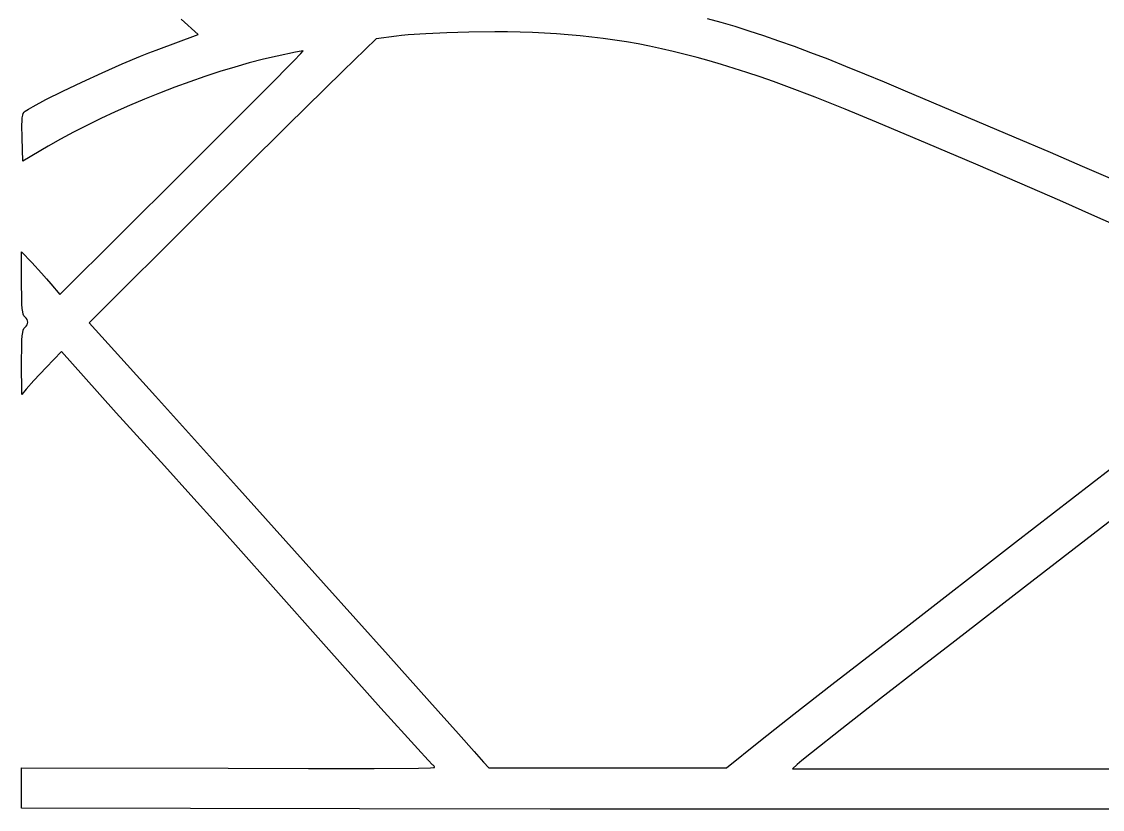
# Model space of a CAD drawing. Extents: x 0 to 2298, y -1901 to 396.
# Drawn here: x 26 to 1153, y -1901 to -1080 of the extents above; entities that cross this region are included whole.
import ezdxf

# ---------------------------------------------------------------- set-up
doc = ezdxf.new("R2010")
doc.units = 0

msp = doc.modelspace()

# ---------------------------------------------------------------- linework, layer by layer
at = {"layer": 'Layer 1'}
for p, q in [((210.359766, -1093.118846), (192.834766, -1077.146646)), ((740.86933, -1076.62915), (755.008678, -1080.517289)), ((755.008678, -1080.517289), (769.417735, -1084.740456)), ((469.512524, -1091.587336), (447.692873, -1092.564802)), ((492.30966, -1090.90103), (469.512524, -1091.587336)), ((519.563327, -1090.57294), (492.30966, -1090.90103)), ((532.79752, -1090.638922), (519.563327, -1090.57294)), ((545.802826, -1090.865512), (532.79752, -1090.638922)), ((558.603901, -1091.258154), (545.802826, -1090.865512)), ((571.225402, -1091.822291), (558.603901, -1091.258154)), ((583.691983, -1092.563366), (571.225402, -1091.822291)), ((769.417735, -1084.740456), (784.181638, -1089.328223)), ((784.181638, -1089.328223), (799.385523, -1094.31016)), ((166.658066, -1109.534746), (210.359766, -1093.118846)), ((395.81106, -1097.77795), (361.42646, -1131.05335)), ((416.88546, -1094.89408), (395.81106, -1097.77795)), ((422.209933, -1094.303962), (416.88546, -1094.89408)), ((429.325565, -1093.708644), (422.209933, -1094.303962)), ((447.692873, -1092.564802), (429.325565, -1093.708644)), ((596.028301, -1093.486821), (583.691983, -1092.563366)), ((608.25901, -1094.598099), (596.028301, -1093.486821)), ((620.408768, -1095.902645), (608.25901, -1094.598099)), ((632.502229, -1097.4059), (620.408768, -1095.902645)), ((644.564049, -1099.113309), (632.502229, -1097.4059)), ((656.618884, -1101.030313), (644.564049, -1099.113309)), ((668.691389, -1103.162355), (656.618884, -1101.030313)), ((680.806221, -1105.51488), (668.691389, -1103.162355)), ((799.385523, -1094.31016), (815.114526, -1099.71584)), ((815.114526, -1099.71584), (831.453784, -1105.574832)), ((150.450659, -1115.882614), (159.020837, -1112.445628)), ((159.020837, -1112.445628), (166.658066, -1109.534746)), ((311.711458, -1111.669912), (292.661334, -1115.746146)), ((310.075551, -1120.709891), (317.434209, -1113.16394)), ((317.649045, -1110.598861), (311.711458, -1111.669912)), ((317.434209, -1113.16394), (319.947134, -1110.422086)), ((319.31152, -1110.386991), (317.649045, -1110.598861)), ((319.947134, -1110.422086), (319.31152, -1110.386991)), ((692.988035, -1108.09333), (680.806221, -1105.51488)), ((705.261487, -1110.903148), (692.988035, -1108.09333)), ((717.651232, -1113.949776), (705.261487, -1110.903148)), ((730.181926, -1117.238659), (717.651232, -1113.949776)), ((831.453784, -1105.574832), (848.488432, -1111.916708)), ((848.488432, -1111.916708), (866.303608, -1118.77104)), ((110.330476, -1133.247329), (131.20946, -1124.006046)), ((131.20946, -1124.006046), (150.450659, -1115.882614)), ((263.607297, -1122.954083), (248.494541, -1127.239808)), ((278.355449, -1119.112897), (263.607297, -1122.954083)), ((292.661334, -1115.746146), (278.355449, -1119.112897)), ((282.900747, -1148.134399), (310.075551, -1120.709891)), ((742.878224, -1120.775239), (730.181926, -1117.238659)), ((755.764784, -1124.564959), (742.878224, -1120.775239)), ((768.866259, -1128.613262), (755.764784, -1124.564959)), ((866.303608, -1118.77104), (884.984448, -1126.167399)), ((89.209716, -1142.948754), (110.330476, -1133.247329)), ((217.485879, -1137.02529), (201.745303, -1142.465256)), ((233.094847, -1131.940176), (217.485879, -1137.02529)), ((248.494541, -1127.239808), (233.094847, -1131.940176)), ((361.42646, -1131.05335), (303.305473, -1188.34245)), ((782.207307, -1132.925591), (768.866259, -1128.613262)), ((795.812582, -1137.507389), (782.207307, -1132.925591)), ((884.984448, -1126.167399), (904.616087, -1134.135356)), ((904.616087, -1134.135356), (925.283662, -1142.704482)), ((69.243187, -1152.452608), (89.209716, -1142.948754)), ((185.950783, -1148.230178), (170.179984, -1154.290159)), ((201.745303, -1142.465256), (185.950783, -1148.230178)), ((193.279134, -1237.756086), (282.900747, -1148.134399)), ((809.70674, -1142.3641), (795.812582, -1137.507389)), ((823.914438, -1147.501166), (809.70674, -1142.3641)), ((853.369072, -1158.638135), (823.914438, -1147.501166)), ((925.283662, -1142.704482), (947.07231, -1151.904348)), ((51.826897, -1161.101183), (69.243187, -1152.452608)), ((170.179984, -1154.290159), (154.510571, -1160.615303)), ((884.373731, -1170.961842), (853.369072, -1158.638135)), ((947.07231, -1151.904348), (1060.20831, -1199.820948)), ((30.229066, -1173.201646), (33.537928, -1171.03165)), ((33.537928, -1171.03165), (38.356854, -1168.236765)), ((38.356854, -1168.236765), (51.826897, -1161.101183)), ((139.020209, -1167.175715), (123.786563, -1173.9415)), ((154.510571, -1160.615303), (139.020209, -1167.175715)), ((917.12566, -1184.51583), (884.373731, -1170.961842)), ((26.882029, -1183.403057), (27.151092, -1179.995359)), ((27.151092, -1179.995359), (27.59693, -1177.47154)), ((27.59693, -1177.47154), (28.242941, -1175.631429)), ((28.242941, -1175.631429), (29.11252, -1174.274855)), ((29.11252, -1174.274855), (30.229066, -1173.201646)), ((108.887297, -1180.88276), (94.400076, -1187.969601)), ((123.786563, -1173.9415), (108.887297, -1180.88276)), ((26.766345, -1187.894807), (26.882029, -1183.403057)), ((26.901526, -1200.931146), (26.766345, -1187.894807)), ((94.400076, -1187.969601), (80.402565, -1195.172126)), ((303.305473, -1188.34245), (259.291971, -1232.002412)), ((970.701615, -1207.186274), (917.12566, -1184.51583)), ((27.567034, -1225.333146), (26.901526, -1200.931146)), ((66.97243, -1202.46044), (54.187334, -1209.804646)), ((80.402565, -1195.172126), (66.97243, -1202.46044)), ((1060.20831, -1199.820948), (1098.159115, -1216.02582)), ((54.187334, -1209.804646), (27.567034, -1225.333146)), ((1020.674471, -1228.49455), (970.701615, -1207.186274)), ((1098.159115, -1216.02582), (1131.386373, -1230.382339)), ((66.389134, -1364.203086), (193.279134, -1237.756086)), ((259.291971, -1232.002412), (211.90946, -1279.23935)), ((1066.623087, -1248.263876), (1020.674471, -1228.49455)), ((1131.386373, -1230.382339), (1160.490599, -1243.163468)), ((1108.126323, -1266.317468), (1066.623087, -1248.263876)), ((1144.763038, -1282.478542), (1108.126323, -1266.317468)), ((211.90946, -1279.23935), (96.77646, -1393.92835)), ((1176.112093, -1296.570316), (1144.763038, -1282.478542)), ((26.458684, -1352.223986), (26.458684, -1319.835886)), ((26.458684, -1319.835886), (37.106784, -1330.927686)), ((37.106784, -1330.927686), (47.228062, -1342.01949)), ((47.228062, -1342.01949), (52.423876, -1347.898144)), ((52.423876, -1347.898144), (56.850184, -1353.111286)), ((26.604264, -1368.466525), (26.458684, -1352.223986)), ((56.850184, -1353.111286), (66.389134, -1364.203086)), ((26.809636, -1374.302714), (26.604264, -1368.466525)), ((27.124193, -1378.844284), (26.809636, -1374.302714)), ((27.563532, -1382.26281), (27.124193, -1378.844284)), ((28.143252, -1384.729868), (27.563532, -1382.26281)), ((28.87895, -1386.417035), (28.143252, -1384.729868)), ((29.786224, -1387.495886), (28.87895, -1386.417035)), ((31.169232, -1388.845967), (29.786224, -1387.495886)), ((32.157094, -1390.227243), (31.169232, -1388.845967)), ((31.169232, -1397.237605), (32.157094, -1395.856329)), ((32.749812, -1391.629315), (32.157094, -1390.227243)), ((32.157094, -1395.856329), (32.749812, -1394.454257)), ((32.947384, -1393.041786), (32.749812, -1391.629315)), ((32.749812, -1394.454257), (32.947384, -1393.041786)), ((96.77646, -1393.92835), (116.74166, -1415.66825)), ((26.809635, -1412.051678), (27.124192, -1407.377961)), ((27.124192, -1407.377961), (27.563531, -1403.879278)), ((27.563531, -1403.879278), (28.143251, -1401.371055)), ((28.143251, -1401.371055), (28.878949, -1399.668716)), ((28.878949, -1399.668716), (29.786224, -1398.587686)), ((29.786224, -1398.587686), (31.169232, -1397.237605)), ((26.458684, -1434.968786), (26.604264, -1418.085005)), ((26.604264, -1418.085005), (26.809635, -1412.051678)), ((116.74166, -1415.66825), (165.87494, -1470.12207)), ((68.16384, -1423.655186), (51.96984, -1440.514686)), ((90.79114, -1449.388186), (68.16384, -1423.655186)), ((26.68052, -1468.465986), (26.458684, -1434.968786)), ((51.96984, -1440.514686), (39.21425, -1454.046665)), ((125.064778, -1487.543999), (90.79114, -1449.388186)), ((31.11724, -1462.920086), (26.68052, -1468.465986)), ((39.21425, -1454.046665), (31.11724, -1462.920086)), ((165.87494, -1470.12207), (250.425798, -1564.132063)), ((175.31064, -1543.002986), (125.064778, -1487.543999)), ((202.887457, -1573.453302), (175.31064, -1543.002986)), ((1061.98425, -1622.474862), (1161.145, -1545.8863)), ((250.425798, -1564.132063), (341.007837, -1665.046648)), ((232.377703, -1606.253761), (202.887457, -1573.453302)), ((1205.514, -1565.63038), (1135.136475, -1620.118855)), ((283.12264, -1663.015986), (232.377703, -1606.253761)), ((1135.136475, -1620.118855), (1079.067, -1663.46008)), ((944.855, -1713.3723), (1061.98425, -1622.474862)), ((346.633449, -1734.637565), (283.12264, -1663.015986)), ((341.007837, -1665.046648), (408.23466, -1740.21425)), ((1079.067, -1663.46008), (1049.923275, -1685.948718)), ((1049.923275, -1685.948718), (1020.2805, -1708.93648)), ((1020.2805, -1708.93648), (991.02585, -1731.64693)), ((870.5399, -1770.8278), (944.855, -1713.3723)), ((991.02585, -1731.64693), (962.6031, -1753.52548)), ((400.889615, -1795.423955), (346.633449, -1734.637565)), ((408.23466, -1740.21425), (451.43721, -1788.5745)), ((962.6031, -1753.52548), (921.390144, -1785.42136)), ((830.942188, -1801.663037), (870.5399, -1770.8278)), ((451.43721, -1788.5745), (481.66236, -1822.29355)), ((921.390144, -1785.42136), (880.9675, -1817.026118)), ((439.132043, -1837.86736), (400.889615, -1795.423955)), ((811.143317, -1817.309411), (830.942188, -1801.663037)), ((481.66236, -1822.29355), (497.995048, -1840.539563)), ((794.672, -1830.5017), (811.143317, -1817.309411)), ((880.9675, -1817.026118), (849.362906, -1842.059057)), ((760.95302, -1857.78732), (794.67212, -1830.50152)), ((794.67212, -1830.50152), (794.672, -1830.5017)), ((450.135889, -1849.864258), (439.132043, -1837.86736)), ((497.995048, -1840.539563), (507.83896, -1851.79775)), ((849.362906, -1842.059057), (839.376046, -1850.148376)), ((26.458, -1878.861928), (26.458, -1857.787528)), ((26.458, -1857.787528), (241.639, -1858.2312)), ((393.652, -1858.286659), (439.856406, -1857.919243)), ((439.856406, -1857.919243), (452.432652, -1857.654946)), ((454.60164, -1854.459986), (450.135889, -1849.864258)), ((452.432652, -1857.654946), (455.704857, -1857.504925)), ((455.416194, -1855.06657), (454.60164, -1854.459986)), ((456.126763, -1855.818733), (455.416194, -1855.06657)), ((455.704857, -1857.504925), (456.82, -1857.343856)), ((456.62936, -1856.61249), (456.126763, -1855.818733)), ((456.82, -1857.343856), (456.62936, -1856.61249)), ((507.83896, -1851.79775), (513.16302, -1857.78732)), ((513.16302, -1857.78732), (636.94702, -1857.78732)), ((636.94702, -1857.78732), (760.95302, -1857.78732)), ((834.6041, -1854.23948), (829.50187, -1858.89804)), ((839.376046, -1850.148376), (834.6041, -1854.23948)), ((241.639, -1858.2312), (325.236344, -1858.404509)), ((325.236344, -1858.404509), (393.652, -1858.286659)), ((829.50187, -1858.89804), (1522.73987, -1858.89804)), ((26.458, -1899.936328), (26.458, -1878.861928)), ((378.512, -1900.38), (26.458, -1899.936328)), ((378.510806, -1900.38027), (378.512, -1900.38)), ((577.192275, -1900.67143), (378.510806, -1900.38027)), ((857.565056, -1900.879401), (577.192275, -1900.67143)), ((1514.310806, -1901.045778), (857.565056, -1900.879401))]:
    msp.add_line(p, q, dxfattribs=at)

doc.saveas('drawing.dxf')
